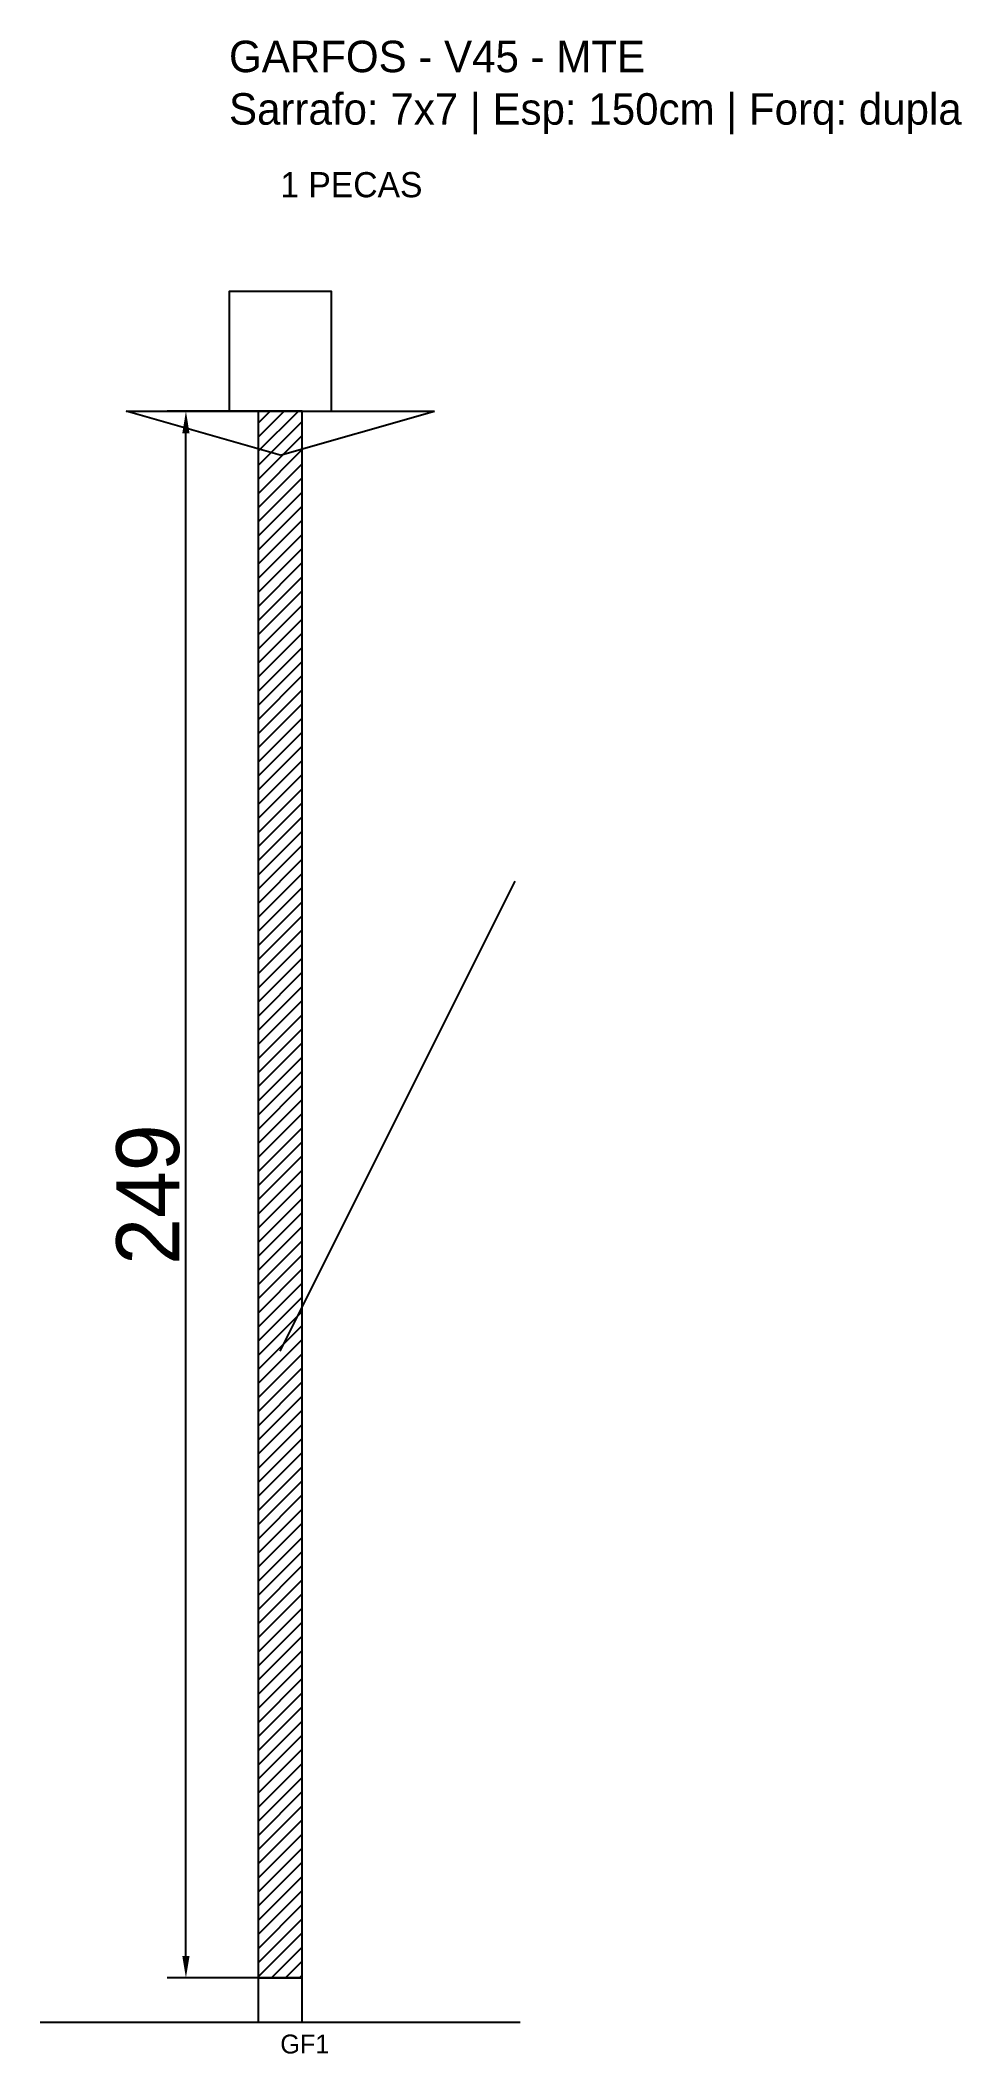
# Model space of a CAD drawing. Header units: metres. Extents: x -30 to 116, y -12 to 308.
import ezdxf

# ---------------------------------------------------------------- set-up
doc = ezdxf.new("R2010")
doc.units = ezdxf.units.M
for name, color, linetype in [('BARRA_ANCORAGEM', 1, 'Continuous'), ('COTA', 241, 'Continuous'), ('GARFOS OK', 3, 'Continuous'), ('NOME DA VIGA', 6, 'Continuous'), ('SARR_7x7', 40, 'Continuous'), ('VIGAS', 3, 'Continuous')]:
    doc.layers.add(name, color=color, linetype=linetype)
doc.dimstyles.new('EZ DXF', dxfattribs={"dimtxt": 10, "dimasz": 3.5, "dimexe": 3, "dimexo": 1.5, "dimgap": 1, "dimtad": 1, "dimdec": 1, "dimdsep": 46, "dimcen": 2.5, "dimazin": 3, "dimtfac": 1, "dimtmove": 0, "dimatfit": 3})

msp = doc.modelspace()

# ---------------------------------------------------------------- hatches: boundary and pattern name
at = {"layer": 'COTA'}
h = msp.add_hatch(dxfattribs=at)
h.set_pattern_fill('ANSI31', scale=0.5)
h.paths.add_polyline_path([(4.649388, 0), (11.649388, 0), (11.649388, 249), (4.649388, 249)])

# ---------------------------------------------------------------- linework, layer by layer
at = {"layer": 'BARRA_ANCORAGEM'}
msp.add_line((8.149388, 99.6), (45.499388, 174.3), dxfattribs=at)
at = {"layer": 'GARFOS OK'}
for p, q in [((8.149388, 242), (-16.350612, 249)), ((-16.350612, 249), (32.649388, 249)), ((8.149388, 242), (32.649388, 249))]:
    msp.add_line(p, q, dxfattribs=at)
at = {"layer": 'GARFOS OK', "linetype": 'CONTINUOUS'}
msp.add_line((-30, -7), (46.298776, -7), dxfattribs=at)
at = {"layer": 'GARFOS OK'}
msp.add_lwpolyline([(4.649388, 0), (11.649388, 0), (11.649388, 249), (4.649388, 249), (4.649388, 0)], dxfattribs=at)
at = {"layer": 'SARR_7x7'}
msp.add_lwpolyline([(4.649388, -7), (11.649388, -7), (11.649388, 0), (4.649388, 0), (4.649388, -7)], dxfattribs=at)
at = {"layer": 'VIGAS'}
msp.add_lwpolyline([(0, 249), (16.298776, 249), (16.298776, 268), (0, 268), (0, 249)], dxfattribs=at)

# ---------------------------------------------------------------- texts
at = {"layer": 'NOME DA VIGA'}
for s, height, p in [('1 PECAS', 4, (8.149388, 283)), ('GF1', 3, (8.149388, -12))]:
    msp.add_text(s, height=height, dxfattribs=at).set_placement(p)
at = {"layer": 'NOME DA VIGA', "insert": (0, 293), "char_height": 5, "attachment_point": 7}
msp.add_mtext('GARFOS - V45 - MTE\\PSarrafo: 7x7 | Esp: 150cm | Forq: dupla', dxfattribs=at)

# ---------------------------------------------------------------- dimensions: what is measured, and where the dimension line sits
at = {"layer": 'COTA'}
msp.add_linear_dim(base=(-6.850612, 0), p1=(8.149388, 0), p2=(8.149388, 249), angle=90, dimstyle='EZ DXF', dxfattribs=at).render()

doc.saveas('drawing.dxf')
